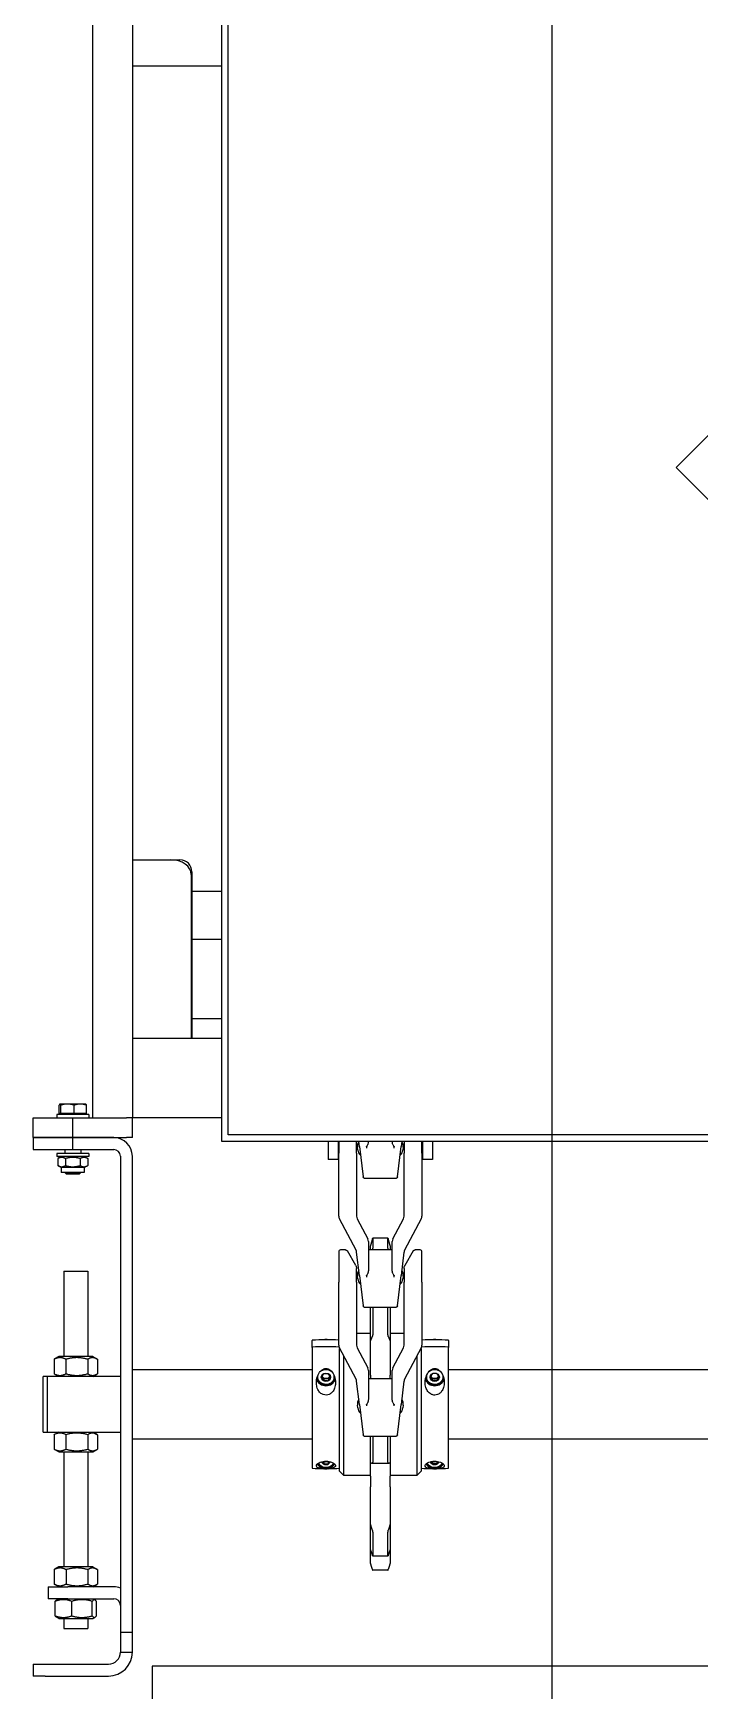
# Model space of a CAD drawing. Extents: x -3873 to 164127, y 7129 to 96529.
# Drawn here: x 42779 to 43116, y 40764 to 41599 of the extents above; entities that cross this region are included whole.
import ezdxf

# ---------------------------------------------------------------- set-up
doc = ezdxf.new("R2010")
doc.units = 0
doc.layers.get('0').update_dxf_attribs({"linetype": 'CONTINUOUS'})
for name, color, linetype in [('LAYOUT', 90, 'CONTINUOUS'), ('LAYOUT existing', 8, 'CONTINUOUS'), ('LAYOUT-KROMEKA', 1, 'CONTINUOUS')]:
    doc.layers.add(name, color=color, linetype=linetype)
doc.layers.add('LAYOUT Kromeka', color=1, linetype='CONTINUOUS', lineweight=5)

# ---------------------------------------------------------------- blocks, each defined once
blk = doc.blocks.new('general_wheeld_90_680b')
at = {"ltscale": 10}
for p, q in [((-45.96, 10.61), (332.93, 389.5)), ((10.61, -45.96), (-45.96, 10.61))]:
    blk.add_line(p, q, dxfattribs=at)
blk = doc.blocks.new('A$Ccf7c2aec')
at = {"layer": 'LAYOUT-KROMEKA'}
for p, q in [((2493.63, 960.1), (2493.63, 966.1)), ((2499.63, 966.1), (2493.63, 966.1)), ((2499.63, 966.1), (2499.63, 960.1)), ((2616.63, 961.1), (2644.63, 961.1)), ((2765.03, 966.1), (2759.03, 966.1)), ((2759.03, 966.1), (2759.03, 946.1)), ((2765.03, 966.1), (2765.03, 946.1)), ((2765.03, 966.1), (2775.03, 966.1)), ((2765.03, 946.1), (2765.03, 966.1)), ((2775.03, 966.1), (2775.03, 946.1)), ((2493.63, 960.1), (2493.63, 928.1)), ((2499.63, 960.1), (2499.63, 928.1)), ((2522.63, 953.2), (2523.25, 954.27)), ((2522.63, 953.2), (2522.63, 936)), ((2524, 954.96), (2531.27, 954.96)), ((2532.63, 953.2), (2532.01, 954.27)), ((2538.63, 958.6), (2532.63, 958.6)), ((2532.63, 948.6), (2532.63, 958.6)), ((2538.63, 958.6), (2538.63, 948.6)), ((2538.63, 953.2), (2539.8, 955.23)), ((2547.27, 955.55), (2540, 955.55)), ((2548.63, 953.2), (2547.46, 955.23)), ((2548.63, 936), (2548.63, 953.2)), ((2606.63, 953.2), (2607.82, 955.26)), ((2606.63, 953.2), (2606.63, 936)), ((2615.27, 955.55), (2608, 955.55)), ((2616.63, 953.2), (2615.45, 955.26)), ((2616.63, 959.1), (2616.63, 922.1)), ((2644.63, 959.1), (2616.63, 959.1)), ((2644.63, 922.1), (2644.63, 959.1)), ((2644.63, 953.2), (2645.82, 955.26)), ((2653.27, 955.55), (2646, 955.55)), ((2654.63, 953.2), (2653.45, 955.26)), ((2654.63, 936), (2654.63, 953.2)), ((2749.93, 951.9), (2750.92, 953.61)), ((2754.45, 953.61), (2750.92, 953.61)), ((2755.43, 951.9), (2754.45, 953.61)), ((2755.43, 938.1), (2755.43, 954.1)), ((2757.03, 954.1), (2755.43, 954.1)), ((2757.03, 938.1), (2757.03, 954.1)), ((2776.63, 954.1), (2775.03, 954.1)), ((2776.63, 938.1), (2776.63, 954.1)), ((2777.23, 952.21), (2777.23, 952.93)), ((2777.23, 952.93), (2781.35, 952.93)), ((2781.93, 952.6), (2781.92, 952.63)), ((2781.93, 952.57), (2781.93, 952.6)), ((2781.93, 948.79), (2781.93, 952.57)), ((2517.63, 950.6), (2517.63, 938.6)), ((2522.63, 950.6), (2517.63, 950.6)), ((2524, 946.67), (2531.27, 946.67)), ((2532.63, 948.6), (2532.63, 925.5)), ((2538.63, 925.5), (2538.63, 948.6)), ((2547.27, 949.52), (2540, 949.52)), ((2606.63, 950.6), (2548.63, 950.6)), ((2615.27, 949.57), (2608, 949.57)), ((2653.27, 949.57), (2646, 949.57)), ((2697.63, 950.6), (2654.63, 950.6)), ((2697.63, 950.6), (2697.63, 938.6)), ((2746.63, 949.33), (2747.4, 950.1)), ((2746.63, 942.87), (2746.63, 949.33)), ((2747.4, 950.1), (2747.4, 942.1)), ((2747.43, 950.1), (2747.4, 950.1)), ((2747.43, 940.3), (2747.43, 951.9)), ((2749.93, 951.9), (2747.43, 951.9)), ((2749.93, 940.3), (2749.93, 951.9)), ((2754.45, 949.85), (2750.92, 949.85)), ((2759.03, 950.1), (2757.03, 950.1)), ((2759.03, 946.1), (2765.03, 946.1)), ((2759.03, 946.1), (2759.03, 925.5)), ((2765.03, 946.1), (2775.03, 946.1)), ((2765.03, 946.1), (2765.03, 919.1)), ((2765.03, 925.5), (2765.03, 946.1)), ((2775.03, 946.1), (2775.03, 919.1)), ((2777.23, 951.8), (2776.63, 951.8)), ((2777.23, 952.21), (2781.35, 952.21)), ((2777.23, 945.38), (2777.23, 952.21)), ((2777.23, 945.38), (2781.35, 945.38)), ((2777.23, 939.27), (2777.23, 945.38)), ((2781.93, 942.32), (2781.93, 948.79)), ((2522.63, 938.6), (2517.63, 938.6)), ((2522.63, 936), (2523.25, 934.93)), ((2524, 936.3), (2531.27, 936.3)), ((2532.63, 936), (2532.01, 934.93)), ((2538.63, 936), (2539.8, 933.97)), ((2547.27, 938.56), (2540, 938.56)), ((2548.63, 936), (2547.46, 933.97)), ((2606.63, 938.6), (2548.63, 938.6)), ((2606.63, 936), (2607.82, 933.94)), ((2615.27, 938.61), (2608, 938.61)), ((2616.63, 936), (2615.45, 933.94)), ((2644.63, 936), (2645.82, 933.94)), ((2653.27, 938.61), (2646, 938.61)), ((2654.63, 936), (2653.45, 933.94)), ((2697.63, 938.6), (2654.63, 938.6)), ((2746.63, 942.87), (2747.4, 942.1)), ((2747.43, 942.1), (2747.4, 942.1)), ((2749.93, 940.3), (2747.43, 940.3)), ((2749.93, 940.3), (2750.92, 938.59)), ((2754.45, 942.35), (2750.92, 942.35)), ((2754.45, 938.59), (2750.92, 938.59)), ((2755.43, 940.3), (2754.45, 938.59)), ((2757.03, 938.1), (2755.43, 938.1)), ((2759.03, 942.1), (2757.03, 942.1)), ((2776.63, 938.1), (2775.03, 938.1)), ((3875.03, 936.1), (2775.03, 936.1)), ((2777.23, 940.4), (2776.63, 940.4)), ((2777.23, 939.27), (2781.35, 939.27)), ((2781.93, 939.6), (2781.92, 939.57)), ((2781.93, 939.6), (2781.93, 942.32)), ((2524, 934.24), (2531.27, 934.24)), ((2547.27, 933.65), (2540, 933.65)), ((2615.27, 933.65), (2608, 933.65)), ((2653.27, 933.65), (2646, 933.65)), ((2775.03, 933.1), (2775.03, 919.1)), ((2505.63, 922.1), (2505.63, 916.1)), ((2515.63, 922.1), (2505.63, 922.1)), ((2515.63, 916.1), (2515.63, 922.1)), ((2755.63, 922.1), (2515.63, 922.1)), ((2765.03, 916.1), (2765.03, 919.1)), ((2775.03, 916.1), (2775.03, 919.1)), ((2775.03, 916.1), (2775.03, 919.1)), ((2505.63, 916.1), (2515.63, 916.1)), ((2515.63, 916.1), (2755.63, 916.1)), ((2613.13, 916.1), (2613.13, 825.51)), ((2648.13, 916.1), (2648.13, 825.51)), ((2765.03, 916.1), (2775.03, 916.1)), ((2775.03, 871.1), (2775.03, 916.1)), ((3875.03, 916.1), (2775.03, 916.1)), ((2815.03, 871.1), (2815.03, 916.1)), ((2905.03, 916.1), (2905.03, 896.87)), ((3305.03, 871.1), (3305.03, 916.1)), ((2498.63, 906.1), (2408.63, 906.1)), ((2498.63, 286.1), (2498.63, 906.1)), ((2905.03, 896.87), (2905.03, 892.1)), ((2897.63, 886.4), (2815.03, 886.4)), ((2899.03, 886.1), (2815.03, 886.1)), ((2825.03, 886.1), (2825.03, 871.1)), ((2865.03, 886.1), (2865.03, 871.1)), ((2889.03, 871.1), (2889.03, 886.1)), ((3523.21, 871.1), (2763.21, 871.1)), ((2763.21, 871.1), (2763.21, 321.1)), ((2766.46, 867.85), (3519.96, 867.85)), ((2766.46, 324.35), (2766.46, 867.85)), ((2659.3, 825.51), (2598.48, 825.51)), ((2601.67, 819.66), (2600.55, 819.66)), ((2601.67, 819.66), (2601.84, 819.77)), ((2601.67, 818.51), (2601.67, 819.66)), ((2643.58, 819.66), (2642.45, 819.66)), ((2643.58, 819.66), (2644.47, 820.24)), ((2643.58, 818.51), (2643.58, 819.66)), ((2644.47, 820.24), (2644.83, 820.47)), ((2659.3, 825.51), (2662.79, 825.51)), ((2596.88, 811.6), (2594.88, 809.6)), ((2596.88, 811.6), (2658.74, 811.6)), ((2601.67, 817.35), (2600.55, 817.35)), ((2601.67, 817.35), (2601.67, 818.51)), ((2601.84, 817.24), (2601.67, 817.35)), ((2643.58, 817.35), (2642.45, 817.35)), ((2643.25, 803.36), (2659.02, 811.75)), ((2643.58, 817.35), (2643.58, 818.51)), ((2644.47, 816.77), (2643.58, 817.35)), ((2644.83, 816.54), (2644.47, 816.77)), ((2660.43, 812.1), (2692.13, 812.1)), ((2707.38, 812.1), (2692.13, 812.1)), ((2708.25, 803.36), (2724.02, 811.75)), ((2708.38, 808.59), (2708.38, 811.1)), ((2725.43, 812.1), (2757.13, 812.1)), ((2763.21, 817.35), (2754.03, 817.35)), ((2754.03, 812.35), (2754.03, 817.35)), ((2763.21, 812.35), (2754.03, 812.35)), ((2763.21, 812.1), (2757.13, 812.1)), ((2654.98, 809.6), (2594.88, 809.6)), ((2594.88, 809.6), (2594.88, 796.1)), ((2628.76, 802.49), (2630.24, 802.67)), ((2630.51, 801.6), (2642.21, 803.03)), ((2659.02, 802.75), (2649.06, 797.45)), ((2692.13, 803.1), (2660.43, 803.1)), ((2666.38, 803.1), (2666.38, 796.1)), ((2692.13, 803.1), (2699.08, 803.1)), ((2693.76, 802.49), (2695.24, 802.67)), ((2695.51, 801.6), (2707.21, 803.03)), ((2700.58, 803.5), (2707.88, 807.72)), ((2724.02, 802.75), (2714.06, 797.45)), ((2757.13, 803.1), (2725.43, 803.1)), ((2757.13, 803.1), (2763.21, 803.1)), ((2758.76, 802.49), (2760.24, 802.67)), ((2546.98, 787.25), (2546.98, 794.95)), ((2550.81, 796.1), (2554.37, 796.1)), ((2554.27, 794.98), (2554.27, 787.22)), ((2566.09, 794.95), (2554.36, 794.95)), ((2554.37, 796.1), (2557.19, 796.1)), ((2557.19, 796.1), (2570.44, 796.1)), ((2570.44, 796.1), (2573.97, 796.1)), ((2573.97, 796.1), (2589.07, 796.1)), ((2594.44, 796.1), (2589.07, 796.1)), ((2594.44, 796.1), (2601.14, 796.1)), ((2600.93, 795.14), (2600.93, 787.06)), ((2601.14, 796.1), (2614.38, 796.1)), ((2614.38, 794.95), (2601.58, 794.95)), ((2614.38, 783.47), (2614.38, 798.73)), ((2630.51, 801.6), (2615.26, 799.73)), ((2647.65, 797.1), (2633.53, 797.1)), ((2643.38, 785.1), (2643.38, 797.1)), ((2645.33, 796.1), (2643.38, 796.1)), ((2645.33, 796.1), (2659.81, 796.1)), ((2659.81, 796.1), (2662.36, 796.1)), ((2662.36, 796.1), (2679.38, 796.1)), ((2679.38, 794.95), (2665.82, 794.95)), ((2679.38, 783.47), (2679.38, 798.73)), ((2695.51, 801.6), (2680.26, 799.73)), ((2712.65, 797.1), (2698.53, 797.1)), ((2708.38, 785.1), (2708.38, 797.1)), ((2708.38, 796.1), (2710.46, 796.1)), ((2714.29, 794.95), (2709.45, 794.95)), ((2714.29, 787.25), (2714.29, 794.95)), ((2744.38, 783.47), (2744.38, 798.73)), ((2760.51, 801.6), (2745.26, 799.73)), ((2760.51, 801.6), (2763.21, 801.93)), ((2554.37, 786.1), (2550.81, 786.1)), ((2554.36, 787.25), (2566.09, 787.25)), ((2557.19, 786.1), (2554.37, 786.1)), ((2570.44, 786.1), (2557.19, 786.1)), ((2573.97, 786.1), (2570.44, 786.1)), ((2589.07, 786.1), (2573.97, 786.1)), ((2589.07, 786.1), (2594.44, 786.1)), ((2601.14, 786.1), (2594.44, 786.1)), ((2594.88, 786.1), (2594.88, 772.6)), ((2614.38, 786.1), (2601.14, 786.1)), ((2601.58, 787.25), (2614.38, 787.25)), ((2643.38, 786.1), (2645.33, 786.1)), ((2659.81, 786.1), (2645.33, 786.1)), ((2662.36, 786.1), (2659.81, 786.1)), ((2679.38, 786.1), (2662.36, 786.1)), ((2665.82, 787.25), (2679.38, 787.25)), ((2666.38, 786.1), (2666.38, 779.1)), ((2710.46, 786.1), (2708.38, 786.1)), ((2709.45, 787.25), (2714.29, 787.25)), ((2615.26, 782.47), (2630.51, 780.6)), ((2630.24, 779.53), (2628.76, 779.71)), ((2642.21, 779.17), (2630.51, 780.6)), ((2633.53, 785.1), (2647.65, 785.1)), ((2659.02, 770.45), (2643.25, 778.84)), ((2649.06, 784.75), (2659.02, 779.45)), ((2660.43, 779.1), (2692.13, 779.1)), ((2680.26, 782.47), (2695.51, 780.6)), ((2699.08, 779.1), (2692.13, 779.1)), ((2695.24, 779.53), (2693.76, 779.71)), ((2707.21, 779.17), (2695.51, 780.6)), ((2698.53, 785.1), (2712.65, 785.1)), ((2707.88, 774.48), (2700.58, 778.7)), ((2724.02, 770.45), (2708.25, 778.84)), ((2714.06, 784.75), (2724.02, 779.45)), ((2725.43, 779.1), (2757.13, 779.1)), ((2745.26, 782.47), (2760.51, 780.6)), ((2763.21, 779.1), (2757.13, 779.1)), ((2760.24, 779.53), (2758.76, 779.71)), ((2763.21, 780.27), (2760.51, 780.6)), ((2594.88, 772.6), (2654.98, 772.6)), ((2596.88, 770.6), (2594.88, 772.6)), ((2658.74, 770.6), (2596.88, 770.6)), ((2692.13, 770.1), (2660.43, 770.1)), ((2692.13, 770.1), (2707.38, 770.1)), ((2708.38, 771.1), (2708.38, 773.61)), ((2757.13, 770.1), (2725.43, 770.1)), ((2763.21, 769.85), (2754.03, 769.85)), ((2754.03, 764.85), (2754.03, 769.85)), ((2757.13, 770.1), (2763.21, 770.1)), ((2601.67, 764.85), (2600.55, 764.85)), ((2601.67, 762.54), (2600.55, 762.54)), ((2601.67, 764.85), (2601.84, 764.96)), ((2601.67, 763.69), (2601.67, 764.85)), ((2601.67, 762.54), (2601.67, 763.69)), ((2601.84, 762.43), (2601.67, 762.54)), ((2643.58, 764.85), (2642.45, 764.85)), ((2643.58, 762.54), (2642.45, 762.54)), ((2643.58, 764.85), (2644.47, 765.43)), ((2643.58, 763.69), (2643.58, 764.85)), ((2643.58, 762.54), (2643.58, 763.69)), ((2644.47, 761.96), (2643.58, 762.54)), ((2644.47, 765.43), (2644.83, 765.66)), ((2644.83, 761.73), (2644.47, 761.96)), ((2763.21, 764.85), (2754.03, 764.85)), ((2598.48, 756.69), (2659.3, 756.69)), ((2613.13, 756.69), (2613.13, 435.6)), ((2648.13, 756.69), (2648.13, 435.6)), ((2662.79, 756.69), (2659.3, 756.69))]:
    blk.add_line(p, q, dxfattribs=at)
for centre, radius, start, end in [((2505.63, 928.1), 12, 180, 270), ((2505.63, 928.1), 6, 180, 270), ((2529.23, 925.5), 3.4, 270, 0), ((2529.23, 925.5), 9.4, 338.79523, 0), ((2755.63, 925.5), 9.4, 270, 0), ((2755.63, 925.5), 3.4, 270, 0), ((2899.03, 892.1), 6, 270, 0), ((2696.26, 818.51), 98.12, 175.9636, 179.35677), ((2598.48, 825.41), 0.1, 90, 175.9636), ((2662.79, 825.41), 0.1, 4.0364, 90), ((2565.01, 818.51), 98.12, 356.25623, 4.0364), ((2696.26, 818.51), 98.12, 180.64323, 184.0364), ((2660.43, 809.1), 3, 90, 118), ((2707.38, 811.1), 1, 0, 90), ((2725.43, 809.1), 3, 90, 118), ((2629.25, 798.52), 4, 96.9958, 140.52695), ((2630.73, 798.7), 4, 53.46465, 96.9958), ((2641.84, 806.01), 3, 276.9958, 298), ((2660.43, 800.1), 3, 90, 118), ((2694.25, 798.52), 4, 96.9958, 140.52695), ((2695.73, 798.7), 4, 53.46465, 96.9958), ((2706.84, 806.01), 3, 276.9958, 298), ((2725.43, 800.1), 3, 90, 118), ((2759.25, 798.52), 4, 96.9958, 140.52695), ((2760.73, 798.7), 4, 53.46465, 96.9958), ((2647.65, 800.1), 3, 270, 298), ((2712.65, 800.1), 3, 270, 298), ((2629.25, 783.68), 4, 219.47305, 263.0042), ((2630.73, 783.5), 4, 263.0042, 306.53535), ((2641.84, 776.19), 3, 62, 83.0042), ((2647.65, 782.1), 3, 62, 90), ((2660.43, 782.1), 3, 242, 270), ((2694.25, 783.68), 4, 219.47305, 263.0042), ((2695.73, 783.5), 4, 263.0042, 306.53535), ((2706.84, 776.19), 3, 62, 83.0042), ((2712.65, 782.1), 3, 62, 90), ((2725.43, 782.1), 3, 242, 270), ((2759.25, 783.68), 4, 219.47305, 263.0042), ((2760.73, 783.5), 4, 263.0042, 306.53535), ((2696.26, 763.69), 98.12, 175.9636, 179.35677), ((2660.43, 773.1), 3, 242, 270), ((2565.01, 763.69), 98.12, 355.9636, 3.74377), ((2707.38, 771.1), 1, 270, 0), ((2725.43, 773.1), 3, 242, 270), ((2696.26, 763.69), 98.12, 180.64323, 184.0364), ((2598.48, 756.79), 0.1, 184.0364, 270), ((2662.79, 756.79), 0.1, 270, 355.9636)]:
    blk.add_arc(centre, radius, start, end, dxfattribs=at)
for centre, major_axis, ratio, start_param, end_param in [((2897.63, 896.87), (0, -10.47), 0.707107, 0, 1.570796), ((2602.32, 818.51), (0, -4.82), 0.891583, 4.435713, 4.989065), ((2602.32, 818.51), (0, -4.82), 0.891583, 3.578345, 4.435713), ((2602.32, 818.51), (0, 4.25), 0.891583, 0.392277, 2.749316), ((2602.32, 818.51), (0, -2.34), 0.891583, 3.4731, 5.951678), ((2603.45, 818.51), (0, 2), 0.891583, 1.078416, 1.570796), ((2644.23, 818.51), (0, -4.82), 0.891583, 3.392257, 6.032521), ((2644.23, 818.51), (0, -4.25), 0.891583, 2.967288, 6.45749), ((2645.36, 818.51), (0, 2), 0.891583, 0.523599, 1.570796), ((2645.36, 818.51), (0, 2), 0.891583, 0.265725, 0.523599), ((2644.23, 818.51), (0, -4.25), 0.891583, 0.719838, 2.421754), ((2644.23, 818.51), (0, -4.82), 0.891583, 1.29412, 1.847472), ((2659.3, 825.41), (0, 0.1), 0.891583, 4.782837, 6.283185), ((2659.3, 825.41), (-0.0079, 0.0996), 0.892606, 4.712389, 6.212737), ((2572.12, 818.51), (0, -98.13), 0.891583, 1.503634, 1.641245), ((2572.12, 818.51), (0, 98.13), 0.891583, 4.645227, 4.782837), ((2658.94, 818.51), (0, 4.82), 0.891583, 4.481754, 4.943024), ((2602.32, 818.51), (0, -4.82), 0.891583, 4.989065, 5.846433), ((2603.45, 818.51), (0, 2), 0.891583, 1.570796, 2.063177), ((2645.36, 818.51), (0, 2), 0.891583, 1.570796, 2.617994), ((2645.36, 818.51), (0, -2), 0.891583, 5.759587, 6.01746), ((2572.12, 763.69), (0, 98.13), 0.891583, 4.641941, 4.779551), ((2572.12, 763.69), (0, -98.13), 0.891583, 1.500348, 1.637958), ((2602.32, 763.69), (0, 4.82), 0.891583, 1.29412, 1.847472), ((2602.32, 763.69), (0, 4.82), 0.891583, 0.436753, 1.29412), ((2602.32, 763.69), (0, 4.82), 0.891583, 1.847472, 2.70484), ((2602.32, 763.69), (0, -4.25), 0.891583, 3.533869, 5.890909), ((2602.32, 763.69), (0, -2.34), 0.891583, 3.4731, 5.951678), ((2603.45, 763.69), (0, 2), 0.891583, 1.078416, 1.570796), ((2603.45, 763.69), (0, 2), 0.891583, 1.570796, 2.063177), ((2644.23, 763.69), (0, 4.82), 0.891583, 0.250664, 2.890928), ((2644.23, 763.69), (0, 4.25), 0.891583, 6.10888, 9.599083), ((2645.36, 763.69), (0, 2), 0.891583, 0.523599, 1.570796), ((2645.36, 763.69), (0, 2), 0.891583, 1.570796, 2.617994), ((2645.36, 763.69), (0, 2), 0.891583, 0.265725, 0.523599), ((2645.36, 763.69), (0, -2), 0.891583, 5.759587, 6.01746), ((2644.23, 763.69), (0, 4.25), 0.891583, 3.861431, 5.563347), ((2644.23, 763.69), (0, 4.82), 0.891583, 4.435713, 4.989065), ((2658.94, 763.69), (0, -4.82), 0.891583, 1.340161, 1.801431), ((2659.3, 756.79), (0, -0.1), 0.891583, 0, 1.500348), ((2659.3, 756.79), (-0.0079, -0.0996), 0.892606, 0.070448, 1.570796)]:
    blk.add_ellipse(centre, major_axis=major_axis, ratio=ratio, start_param=start_param, end_param=end_param, dxfattribs=at)
for centre, major_axis in [((2644.23, 818.51), (0, -2.34)), ((2644.23, 763.69), (0, 2.34))]:
    blk.add_ellipse(centre, major_axis=major_axis, ratio=0.891583, dxfattribs=at)
for points, weights in [([(2616.63, 961.1), (2616.63, 960.32), (2616.63, 959.1)], [1, 1.00686836792, 1]), ([(2644.63, 959.1), (2644.63, 960.32), (2644.63, 961.1)], [1, 1.00686836792, 1]), ([(2524, 954.96), (2522.42, 950.81), (2524, 946.67)], [1, 1.15470053838, 1]), ([(2523.25, 954.27), (2523.44, 954.6), (2524, 954.96)], [1.06762114717, 1.04991762063, 1]), ([(2531.27, 954.96), (2531.83, 954.6), (2532.01, 954.27)], [1, 1.04991762063, 1.06762114717]), ([(2531.27, 946.67), (2532.85, 950.81), (2531.27, 954.96)], [1, 1.15470053838, 1]), ([(2540, 955.55), (2538.42, 952.53), (2540, 949.52)], [1, 1.15470053838, 1]), ([(2539.8, 955.23), (2539.9, 955.39), (2540, 955.55)], [1.01705221568, 1.00905626747, 1]), ([(2547.27, 955.55), (2547.37, 955.39), (2547.46, 955.23)], [1, 1.00905626747, 1.01705221568]), ([(2547.27, 949.52), (2548.85, 952.53), (2547.27, 955.55)], [1, 1.15470053838, 1]), ([(2608, 955.55), (2606.42, 952.56), (2608, 949.57)], [1, 1.15470053838, 1]), ([(2607.82, 955.26), (2607.9, 955.4), (2608, 955.55)], [1.01559957791, 1.00823852928, 1]), ([(2615.27, 955.55), (2615.36, 955.4), (2615.45, 955.26)], [1, 1.00823852928, 1.01559957791]), ([(2615.27, 949.57), (2616.85, 952.56), (2615.27, 955.55)], [1, 1.15470053838, 1]), ([(2646, 955.55), (2644.42, 952.56), (2646, 949.57)], [1, 1.15470053838, 1]), ([(2645.82, 955.26), (2645.9, 955.4), (2646, 955.55)], [1.01559957791, 1.00823852928, 1]), ([(2653.27, 955.55), (2653.36, 955.4), (2653.45, 955.26)], [1, 1.00823852928, 1.01559957791]), ([(2653.27, 949.57), (2654.85, 952.56), (2653.27, 955.55)], [1, 1.15470053838, 1]), ([(2750.92, 953.61), (2749.83, 951.73), (2750.92, 949.85)], [1, 1.15470053838, 1]), ([(2754.45, 949.85), (2755.53, 951.73), (2754.45, 953.61)], [1, 1.15470053838, 1]), ([(2781.93, 952.57), (2781.93, 952.74), (2781.35, 952.93)], [1, 1.0379548493, 1]), ([(2781.35, 952.21), (2781.93, 952.4), (2781.93, 952.57)], [1, 1.0379548493, 1]), ([(2524, 946.67), (2522.42, 941.48), (2524, 936.3)], [1, 1.15470053838, 1]), ([(2531.27, 936.3), (2532.85, 941.48), (2531.27, 946.67)], [1, 1.15470053838, 1]), ([(2540, 949.52), (2538.42, 944.04), (2540, 938.56)], [1, 1.15470053838, 1]), ([(2547.27, 938.56), (2548.85, 944.04), (2547.27, 949.52)], [1, 1.15470053838, 1]), ([(2608, 949.57), (2606.42, 944.09), (2608, 938.61)], [1, 1.15470053838, 1]), ([(2615.27, 938.61), (2616.85, 944.09), (2615.27, 949.57)], [1, 1.15470053838, 1]), ([(2646, 949.57), (2644.42, 944.09), (2646, 938.61)], [1, 1.15470053838, 1]), ([(2653.27, 938.61), (2654.85, 944.09), (2653.27, 949.57)], [1, 1.15470053838, 1]), ([(2750.92, 949.85), (2749.83, 946.1), (2750.92, 942.35)], [1, 1.15470053838, 1]), ([(2754.45, 942.35), (2755.53, 946.1), (2754.45, 949.85)], [1, 1.15470053838, 1]), ([(2781.93, 948.79), (2781.93, 950.38), (2781.35, 952.21)], [1, 1.0379548493, 1]), ([(2781.35, 945.38), (2781.93, 947.21), (2781.93, 948.79)], [1, 1.0379548493, 1]), ([(2781.93, 942.32), (2781.93, 943.74), (2781.35, 945.38)], [1, 1.0379548493, 1]), ([(2524, 936.3), (2522.42, 935.27), (2524, 934.24)], [1, 1.15470053838, 1]), ([(2531.27, 934.24), (2532.85, 935.27), (2531.27, 936.3)], [1, 1.15470053838, 1]), ([(2540, 938.56), (2538.42, 936.11), (2540, 933.65)], [1, 1.15470053838, 1]), ([(2547.27, 933.65), (2548.85, 936.11), (2547.27, 938.56)], [1, 1.15470053838, 1]), ([(2608, 938.61), (2606.42, 936.13), (2608, 933.65)], [1, 1.15470053838, 1]), ([(2615.27, 933.65), (2616.85, 936.13), (2615.27, 938.61)], [1, 1.15470053838, 1]), ([(2646, 938.61), (2644.42, 936.13), (2646, 933.65)], [1, 1.15470053838, 1]), ([(2653.27, 933.65), (2654.85, 936.13), (2653.27, 938.61)], [1, 1.15470053838, 1]), ([(2750.92, 942.35), (2749.83, 940.47), (2750.92, 938.59)], [1, 1.15470053838, 1]), ([(2754.45, 938.59), (2755.53, 940.47), (2754.45, 942.35)], [1, 1.15470053838, 1]), ([(2781.35, 939.27), (2781.93, 940.91), (2781.93, 942.32)], [1, 1.0379548493, 1]), ([(2781.92, 939.57), (2781.84, 939.43), (2781.35, 939.27)], [1.01093100933, 1.03133461853, 1]), ([(2601.73, 820.38), (2601.24, 820.04), (2600.55, 819.66)], [1.5096426232, 1.54519835117, 1.40804968011]), ([(2600.55, 819.66), (2600.7, 818.51), (2600.55, 817.35)], [1.40804968011, 1.62587572369, 1.40804968011]), ([(2644.23, 820.82), (2643.49, 820.24), (2642.45, 819.66)], [1.40804968011, 1.62587572369, 1.40804968011]), ([(2642.45, 819.66), (2642.6, 818.51), (2642.45, 817.35)], [1.40804968011, 1.62587572369, 1.40804968011]), ([(2646.02, 819.66), (2645.28, 820.24), (2644.23, 820.82)], [1.40804968011, 1.62587572369, 1.40804968011]), ([(2646.02, 819.66), (2646.17, 818.51), (2646.02, 817.35)], [1.40804968011, 1.62587572369, 1.40804968011]), ([(2600.55, 817.35), (2601.24, 816.97), (2601.73, 816.64)], [1.40804968011, 1.54519835117, 1.5096426232]), ([(2642.45, 817.35), (2643.49, 816.77), (2644.23, 816.2)], [1.40804968011, 1.62587572369, 1.40804968011]), ([(2644.23, 816.2), (2645.28, 816.77), (2646.02, 817.35)], [1.40804968011, 1.62587572369, 1.40804968011]), ([(2547.6, 795.16), (2549.24, 795.64), (2550.81, 796.1)], [1.00009365722, 1.00027150866, 1]), ([(2557.19, 796.1), (2555.92, 795.64), (2554.6, 795.16)], [1, 1.00027150864, 1.00009365722]), ([(2567.25, 795.16), (2568.88, 795.64), (2570.44, 796.1)], [1.00009365722, 1.00027150866, 1]), ([(2601.14, 796.1), (2601.04, 795.64), (2600.93, 795.16)], [1, 1.00027150864, 1.00009365722]), ([(2662.36, 796.1), (2663.48, 795.64), (2664.66, 795.16)], [1, 1.00027150864, 1.00009365722]), ([(2708.38, 795.17), (2708.42, 795.16), (2708.45, 795.16)], [1.00010041945, 1.00009712369, 1.00009365722]), ([(2713.67, 795.16), (2712.03, 795.64), (2710.46, 796.1)], [1.00009365722, 1.00027150866, 1]), ([(2550.81, 786.1), (2549.24, 786.56), (2547.6, 787.04)], [1, 1.00027150866, 1.00009365722]), ([(2554.6, 787.04), (2555.92, 786.56), (2557.19, 786.1)], [1.00009365722, 1.00027150864, 1]), ([(2570.44, 786.1), (2568.88, 786.56), (2567.25, 787.04)], [1, 1.00027150866, 1.00009365722]), ([(2600.93, 787.04), (2601.04, 786.56), (2601.14, 786.1)], [1.00009365722, 1.00027150864, 1]), ([(2664.66, 787.04), (2663.48, 786.56), (2662.36, 786.1)], [1.00009365722, 1.00027150864, 1]), ([(2708.45, 787.04), (2708.42, 787.04), (2708.38, 787.03)], [1.00009365722, 1.00009712369, 1.00010041945]), ([(2710.46, 786.1), (2712.03, 786.56), (2713.67, 787.04)], [1, 1.00027150866, 1.00009365722]), ([(2601.73, 765.56), (2601.24, 765.23), (2600.55, 764.85)], [1.5096426232, 1.54519835117, 1.40804968011]), ([(2600.55, 762.54), (2600.7, 763.69), (2600.55, 764.85)], [1.40804968011, 1.62587572369, 1.40804968011]), ([(2600.55, 762.54), (2601.24, 762.16), (2601.73, 761.82)], [1.40804968011, 1.54519835117, 1.5096426232]), ([(2644.23, 766), (2643.49, 765.43), (2642.45, 764.85)], [1.40804968011, 1.62587572369, 1.40804968011]), ([(2642.45, 762.54), (2642.6, 763.69), (2642.45, 764.85)], [1.40804968011, 1.62587572369, 1.40804968011]), ([(2642.45, 762.54), (2643.49, 761.96), (2644.23, 761.38)], [1.40804968011, 1.62587572369, 1.40804968011]), ([(2646.02, 764.85), (2645.28, 765.43), (2644.23, 766)], [1.40804968011, 1.62587572369, 1.40804968011]), ([(2644.23, 761.38), (2645.28, 761.96), (2646.02, 762.54)], [1.40804968011, 1.62587572369, 1.40804968011]), ([(2646.02, 762.54), (2646.17, 763.69), (2646.02, 764.85)], [1.40804968011, 1.62587572369, 1.40804968011])]:
    blk.add_rational_spline(points, weights, degree=2, dxfattribs=at)
for points, knots in [([(2598.19, 819.82), (2598.2, 819.97), (2598.2, 820.11), (2598.25, 820.82), (2598.31, 821.35), (2598.54, 822.38), (2598.74, 822.84), (2599.28, 823.33), (2599.6, 823.39), (2600.22, 823.15), (2600.51, 822.92), (2601.03, 822.23), (2601.25, 821.84), (2601.59, 820.95), (2601.72, 820.49), (2601.89, 819.51), (2601.93, 819.01), (2601.93, 818.51), (2601.93, 818.21), (2601.92, 817.92), (2601.84, 817.09), (2601.73, 816.59), (2601.44, 815.61), (2601.23, 815.14), (2600.72, 814.33), (2600.44, 814.04), (2599.84, 813.66), (2599.52, 813.64), (2598.93, 813.91), (2598.69, 814.29), (2598.4, 815.17), (2598.32, 815.61), (2598.23, 816.41), (2598.21, 816.77), (2598.19, 817.18), (2598.19, 817.18), (2598.19, 817.19)], [-1.779668, -1.779668, -1.779668, -1.779668, -1.716714, -1.716714, -1.440372, -1.440372, -1.077599, -1.077599, -0.759161, -0.759161, -0.509116, -0.509116, -0.31411, -0.31411, -0.151149, -0.151149, 0, 0, 0, 0.088386, 0.088386, 0.25546, 0.25546, 0.452402, 0.452402, 0.675893, 0.675893, 0.961048, 0.961048, 1.319612, 1.319612, 1.580903, 1.580903, 1.751112, 1.751112, 1.753601, 1.753601, 1.753601, 1.753601]), ([(2600.92, 814.65), (2600.7, 814.77), (2600.48, 814.91), (2599.95, 815.34), (2599.66, 815.67), (2599.18, 816.4), (2599, 816.82), (2598.75, 817.68), (2598.7, 818.14), (2598.71, 819.06), (2598.79, 819.51), (2599.07, 820.37), (2599.27, 820.78), (2599.78, 821.5), (2600.09, 821.81), (2600.59, 822.17), (2600.76, 822.27), (2600.92, 822.36)], [2.001206, 2.001206, 2.001206, 2.001206, 2.195374, 2.195374, 2.513963, 2.513963, 2.837285, 2.837285, 3.163334, 3.163334, 3.490144, 3.490144, 3.815947, 3.815947, 4.138691, 4.138691, 4.281979, 4.281979, 4.281979, 4.281979]), ([(2648.36, 817.19), (2648.31, 817.09), (2648.26, 816.98), (2647.87, 816.32), (2647.39, 815.81), (2646.01, 814.77), (2644.99, 814.29), (2642.83, 813.72), (2641.73, 813.62), (2639.8, 813.81), (2638.95, 814.02), (2637.56, 814.67), (2637, 815.05), (2636.14, 815.93), (2635.81, 816.39), (2635.38, 817.36), (2635.27, 817.86), (2635.23, 818.88), (2635.31, 819.39), (2635.69, 820.43), (2636.01, 820.92), (2636.86, 821.85), (2637.44, 822.27), (2638.9, 822.98), (2639.74, 823.19), (2641.66, 823.39), (2642.75, 823.3), (2644.93, 822.76), (2645.95, 822.27), (2647.21, 821.34), (2647.64, 820.94), (2648.13, 820.27), (2648.25, 820.05), (2648.36, 819.82)], [-3.051014, -3.051014, -3.051014, -3.051014, -3.014723, -3.014723, -2.80739, -2.80739, -2.52083, -2.52083, -2.259007, -2.259007, -2.051649, -2.051649, -1.888736, -1.888736, -1.752775, -1.752775, -1.627213, -1.627213, -1.49698, -1.49698, -1.347366, -1.347366, -1.169927, -1.169927, -0.964952, -0.964952, -0.696837, -0.696837, -0.389905, -0.389905, -0.212859, -0.212859, -0.13699, -0.13699, -0.13699, -0.13699]), ([(2644.34, 814.26), (2643.97, 814.27), (2643.61, 814.34), (2642.87, 814.61), (2642.51, 814.81), (2641.85, 815.34), (2641.56, 815.67), (2641.09, 816.4), (2640.9, 816.82), (2640.66, 817.68), (2640.6, 818.14), (2640.62, 819.06), (2640.7, 819.51), (2640.97, 820.37), (2641.18, 820.78), (2641.69, 821.5), (2642, 821.81), (2642.69, 822.31), (2643.07, 822.5), (2643.75, 822.7), (2644.04, 822.75), (2644.34, 822.76)], [1.600016, 1.600016, 1.600016, 1.600016, 1.881924, 1.881924, 2.195374, 2.195374, 2.513963, 2.513963, 2.837285, 2.837285, 3.163334, 3.163334, 3.490144, 3.490144, 3.815947, 3.815947, 4.138691, 4.138691, 4.456404, 4.456404, 4.68317, 4.68317, 4.68317, 4.68317]), ([(2648.36, 819.82), (2648.41, 819.7), (2648.46, 819.58), (2648.61, 819.15), (2648.66, 818.83), (2648.66, 818.51), (2648.66, 818.33), (2648.64, 818.16), (2648.56, 817.71), (2648.48, 817.44), (2648.36, 817.19)], [-0.1369902, -0.1369902, -0.1369902, -0.1369902, -0.097378, -0.097378, 0, 0, 0, 0.0520691, 0.0520691, 0.1389259, 0.1389259, 0.1389259, 0.1389259]), ([(2700.58, 803.5), (2700.27, 803.32), (2699.93, 803.2), (2699.57, 803.14), (2699.48, 803.13), (2699.39, 803.11), (2699.29, 803.11), (2699.22, 803.1), (2699.15, 803.1), (2699.08, 803.1)], [0, 0, 0, 0, 0.684637, 0.684637, 0.684637, 0.86523, 0.86523, 0.86523, 1, 1, 1, 1]), ([(2708.38, 808.59), (2708.38, 808.48), (2708.36, 808.36), (2708.29, 808.16), (2708.24, 808.06), (2708.11, 807.89), (2708.03, 807.81), (2707.92, 807.74), (2707.9, 807.73), (2707.88, 807.72)], [0.0000243, 0.0000243, 0.0000243, 0.0000243, 0.0328926, 0.0328926, 0.0653838, 0.0653838, 0.0978897, 0.0978897, 0.1042618, 0.1042618, 0.1042618, 0.1042618]), ([(2547.6, 795.16), (2547.57, 795.15), (2547.55, 795.14), (2547.4, 795.1), (2547.29, 795.06), (2547.13, 795.01), (2547.06, 794.99), (2546.99, 794.96), (2546.98, 794.96), (2546.98, 794.95)], [0.3355607, 0.3355607, 0.3355607, 0.3355607, 0.3441888, 0.3441888, 0.3833716, 0.3833716, 0.4216652, 0.4216652, 0.4509982, 0.4509982, 0.4509982, 0.4509982]), ([(2554.36, 794.95), (2554.31, 794.95), (2554.27, 794.96), (2554.26, 794.99), (2554.29, 795.01), (2554.38, 795.06), (2554.45, 795.1), (2554.56, 795.14), (2554.58, 795.15), (2554.6, 795.16)], [0.1549528, 0.1549528, 0.1549528, 0.1549528, 0.1932464, 0.1932464, 0.23154, 0.23154, 0.2707227, 0.2707227, 0.2793508, 0.2793508, 0.2793508, 0.2793508]), ([(2567.25, 795.16), (2567.23, 795.15), (2567.2, 795.14), (2567.04, 795.1), (2566.91, 795.06), (2566.65, 795.01), (2566.52, 794.99), (2566.28, 794.96), (2566.18, 794.95), (2566.09, 794.95)], [0.3355607, 0.3355607, 0.3355607, 0.3355607, 0.3441888, 0.3441888, 0.3833716, 0.3833716, 0.4216652, 0.4216652, 0.4599587, 0.4599587, 0.4599587, 0.4599587]), ([(2601.58, 794.95), (2601.46, 794.95), (2601.34, 794.96), (2601.15, 794.99), (2601.07, 795.01), (2600.97, 795.06), (2600.93, 795.1), (2600.93, 795.14), (2600.93, 795.15), (2600.93, 795.16)], [0.1549528, 0.1549528, 0.1549528, 0.1549528, 0.1932464, 0.1932464, 0.23154, 0.23154, 0.2707227, 0.2707227, 0.2793508, 0.2793508, 0.2793508, 0.2793508]), ([(2614.38, 798.73), (2614.38, 798.84), (2614.4, 798.95), (2614.47, 799.16), (2614.52, 799.25), (2614.65, 799.43), (2614.74, 799.5), (2614.92, 799.62), (2615.02, 799.67), (2615.14, 799.7), (2615.17, 799.71), (2615.2, 799.72), (2615.21, 799.72), (2615.23, 799.72), (2615.24, 799.72), (2615.25, 799.72), (2615.25, 799.72), (2615.25, 799.73), (2615.26, 799.73), (2615.26, 799.73), (2615.26, 799.73), (2615.26, 799.73), (2615.26, 799.73), (2615.26, 799.73), (2615.26, 799.73), (2615.26, 799.73), (2615.26, 799.73), (2615.26, 799.73), (2615.26, 799.73), (2615.26, 799.73), (2615.26, 799.73), (2615.26, 799.73)], [0.0000031, 0.0000031, 0.0000031, 0.0000031, 0.0324341, 0.0324341, 0.064942, 0.064942, 0.0974473, 0.0974473, 0.1299526, 0.1299526, 0.137103, 0.137103, 0.1406951, 0.1406951, 0.1424933, 0.1424933, 0.1433926, 0.1433926, 0.1438423, 0.1438423, 0.1440672, 0.1440672, 0.1441796, 0.1441796, 0.1442358, 0.1442358, 0.1442639, 0.1442639, 0.144278, 0.144278, 0.144335, 0.144335, 0.144335, 0.144335]), ([(2629.76, 797.88), (2630.04, 797.95), (2630.33, 798.02), (2630.61, 798.09), (2630.62, 798.1), (2630.62, 798.1), (2630.63, 798.1)], [0, 0, 0, 0, 0.971612, 0.971612, 0.971612, 1, 1, 1, 1]), ([(2629.76, 797.88), (2629.85, 797.91), (2629.94, 797.92), (2630.18, 797.92), (2630.31, 797.89), (2630.58, 797.8), (2630.71, 797.75), (2631.05, 797.62), (2631.26, 797.54), (2631.47, 797.46)], [-1.068908, -1.068908, -1.068908, -1.068908, -1.0410443, -1.0410443, -0.9974409, -0.9974409, -0.9538374, -0.9538374, -0.8852676, -0.8852676, -0.8852676, -0.8852676]), ([(2633.53, 797.1), (2632.96, 797.1), (2632.26, 797.21), (2631.61, 797.41), (2631.54, 797.44), (2631.47, 797.46)], [-0.3189368, -0.3189368, -0.3189368, -0.3189368, -0.1295167, -0.1295167, -0.1071311, -0.1071311, -0.1071311, -0.1071311]), ([(2665.82, 794.95), (2665.71, 794.95), (2665.57, 794.96), (2665.3, 794.99), (2665.17, 795.01), (2664.93, 795.06), (2664.82, 795.1), (2664.7, 795.14), (2664.68, 795.15), (2664.66, 795.16)], [0.1549528, 0.1549528, 0.1549528, 0.1549528, 0.1932464, 0.1932464, 0.23154, 0.23154, 0.2707227, 0.2707227, 0.2793508, 0.2793508, 0.2793508, 0.2793508]), ([(2679.38, 798.73), (2679.38, 798.84), (2679.4, 798.95), (2679.47, 799.16), (2679.52, 799.25), (2679.65, 799.43), (2679.74, 799.5), (2679.92, 799.62), (2680.02, 799.67), (2680.14, 799.7), (2680.17, 799.71), (2680.2, 799.72), (2680.21, 799.72), (2680.23, 799.72), (2680.24, 799.72), (2680.25, 799.72), (2680.25, 799.72), (2680.25, 799.73), (2680.26, 799.73), (2680.26, 799.73), (2680.26, 799.73), (2680.26, 799.73), (2680.26, 799.73), (2680.26, 799.73), (2680.26, 799.73), (2680.26, 799.73), (2680.26, 799.73), (2680.26, 799.73), (2680.26, 799.73), (2680.26, 799.73), (2680.26, 799.73), (2680.26, 799.73)], [0.0000031, 0.0000031, 0.0000031, 0.0000031, 0.0324341, 0.0324341, 0.064942, 0.064942, 0.0974473, 0.0974473, 0.1299526, 0.1299526, 0.137103, 0.137103, 0.1406951, 0.1406951, 0.1424933, 0.1424933, 0.1433926, 0.1433926, 0.1438423, 0.1438423, 0.1440672, 0.1440672, 0.1441796, 0.1441796, 0.1442358, 0.1442358, 0.1442639, 0.1442639, 0.144278, 0.144278, 0.1443135, 0.1443135, 0.1443135, 0.1443135]), ([(2694.76, 797.88), (2695.04, 797.95), (2695.33, 798.02), (2695.61, 798.09), (2695.62, 798.1), (2695.62, 798.1), (2695.63, 798.1)], [0, 0, 0, 0, 0.971612, 0.971612, 0.971612, 1, 1, 1, 1]), ([(2694.76, 797.88), (2694.85, 797.91), (2694.94, 797.92), (2695.18, 797.92), (2695.31, 797.89), (2695.58, 797.8), (2695.71, 797.75), (2696.05, 797.62), (2696.26, 797.54), (2696.47, 797.46)], [-1.068908, -1.068908, -1.068908, -1.068908, -1.0410443, -1.0410443, -0.9974409, -0.9974409, -0.9538374, -0.9538374, -0.8852676, -0.8852676, -0.8852676, -0.8852676]), ([(2698.53, 797.1), (2697.96, 797.1), (2697.26, 797.21), (2696.61, 797.41), (2696.54, 797.44), (2696.47, 797.46)], [-0.3189368, -0.3189368, -0.3189368, -0.3189368, -0.1295167, -0.1295167, -0.1071311, -0.1071311, -0.1071311, -0.1071311]), ([(2709.45, 794.95), (2709.41, 794.95), (2709.33, 794.96), (2709.15, 794.99), (2709.04, 795.01), (2708.81, 795.06), (2708.67, 795.1), (2708.51, 795.14), (2708.48, 795.15), (2708.45, 795.16)], [0.1549528, 0.1549528, 0.1549528, 0.1549528, 0.1932464, 0.1932464, 0.23154, 0.23154, 0.2707227, 0.2707227, 0.2793508, 0.2793508, 0.2793508, 0.2793508]), ([(2713.67, 795.16), (2713.69, 795.15), (2713.72, 795.14), (2713.87, 795.1), (2713.97, 795.06), (2714.14, 795.01), (2714.2, 794.99), (2714.29, 794.96), (2714.3, 794.95), (2714.29, 794.95)], [0.3355607, 0.3355607, 0.3355607, 0.3355607, 0.3441888, 0.3441888, 0.3833716, 0.3833716, 0.4216652, 0.4216652, 0.4599587, 0.4599587, 0.4599587, 0.4599587]), ([(2744.38, 798.73), (2744.38, 798.84), (2744.4, 798.95), (2744.47, 799.16), (2744.52, 799.25), (2744.65, 799.43), (2744.74, 799.5), (2744.92, 799.62), (2745.02, 799.67), (2745.14, 799.7), (2745.17, 799.71), (2745.2, 799.72), (2745.21, 799.72), (2745.23, 799.72), (2745.24, 799.72), (2745.25, 799.72), (2745.25, 799.72), (2745.25, 799.73), (2745.26, 799.73), (2745.26, 799.73), (2745.26, 799.73), (2745.26, 799.73), (2745.26, 799.73), (2745.26, 799.73), (2745.26, 799.73), (2745.26, 799.73), (2745.26, 799.73), (2745.26, 799.73), (2745.26, 799.73), (2745.26, 799.73), (2745.26, 799.73), (2745.26, 799.73)], [0.0000031, 0.0000031, 0.0000031, 0.0000031, 0.0324341, 0.0324341, 0.064942, 0.064942, 0.0974473, 0.0974473, 0.1299526, 0.1299526, 0.137103, 0.137103, 0.1406951, 0.1406951, 0.1424933, 0.1424933, 0.1433926, 0.1433926, 0.1438423, 0.1438423, 0.1440672, 0.1440672, 0.1441796, 0.1441796, 0.1442358, 0.1442358, 0.1442639, 0.1442639, 0.144278, 0.144278, 0.1443551, 0.1443551, 0.1443551, 0.1443551]), ([(2759.76, 797.88), (2760.04, 797.95), (2760.33, 798.02), (2760.61, 798.09), (2760.62, 798.1), (2760.62, 798.1), (2760.63, 798.1)], [0, 0, 0, 0, 0.971612, 0.971612, 0.971612, 1, 1, 1, 1]), ([(2759.76, 797.88), (2759.85, 797.91), (2759.94, 797.92), (2760.18, 797.92), (2760.31, 797.89), (2760.58, 797.8), (2760.71, 797.75), (2761.05, 797.62), (2761.26, 797.54), (2761.47, 797.46)], [-1.068908, -1.068908, -1.068908, -1.068908, -1.0410443, -1.0410443, -0.9974409, -0.9974409, -0.9538374, -0.9538374, -0.8852676, -0.8852676, -0.8852676, -0.8852676]), ([(2763.21, 797.11), (2762.71, 797.14), (2762.15, 797.24), (2761.61, 797.41), (2761.54, 797.44), (2761.47, 797.46)], [-0.2850645, -0.2850645, -0.2850645, -0.2850645, -0.1295167, -0.1295167, -0.1071311, -0.1071311, -0.1071311, -0.1071311]), ([(2546.98, 787.25), (2546.98, 787.24), (2546.99, 787.24), (2547.06, 787.21), (2547.13, 787.19), (2547.29, 787.14), (2547.4, 787.1), (2547.55, 787.06), (2547.57, 787.05), (2547.6, 787.04)], [0.1639133, 0.1639133, 0.1639133, 0.1639133, 0.1932464, 0.1932464, 0.23154, 0.23154, 0.2707227, 0.2707227, 0.2793508, 0.2793508, 0.2793508, 0.2793508]), ([(2554.6, 787.04), (2554.58, 787.05), (2554.56, 787.06), (2554.45, 787.1), (2554.38, 787.14), (2554.29, 787.19), (2554.26, 787.21), (2554.27, 787.24), (2554.31, 787.25), (2554.36, 787.25)], [0.3355607, 0.3355607, 0.3355607, 0.3355607, 0.3441888, 0.3441888, 0.3833716, 0.3833716, 0.4216652, 0.4216652, 0.4599587, 0.4599587, 0.4599587, 0.4599587]), ([(2566.09, 787.25), (2566.18, 787.25), (2566.28, 787.24), (2566.52, 787.21), (2566.65, 787.19), (2566.91, 787.14), (2567.04, 787.1), (2567.2, 787.06), (2567.23, 787.05), (2567.25, 787.04)], [0.1549528, 0.1549528, 0.1549528, 0.1549528, 0.1932464, 0.1932464, 0.23154, 0.23154, 0.2707227, 0.2707227, 0.2793508, 0.2793508, 0.2793508, 0.2793508]), ([(2600.93, 787.04), (2600.93, 787.05), (2600.93, 787.06), (2600.93, 787.1), (2600.97, 787.14), (2601.07, 787.19), (2601.15, 787.21), (2601.34, 787.24), (2601.46, 787.25), (2601.58, 787.25)], [0.3355607, 0.3355607, 0.3355607, 0.3355607, 0.3441888, 0.3441888, 0.3833716, 0.3833716, 0.4216652, 0.4216652, 0.4599587, 0.4599587, 0.4599587, 0.4599587]), ([(2664.66, 787.04), (2664.68, 787.05), (2664.7, 787.06), (2664.82, 787.1), (2664.93, 787.14), (2665.17, 787.19), (2665.3, 787.21), (2665.57, 787.24), (2665.71, 787.25), (2665.82, 787.25)], [0.3355607, 0.3355607, 0.3355607, 0.3355607, 0.3441888, 0.3441888, 0.3833716, 0.3833716, 0.4216652, 0.4216652, 0.4599587, 0.4599587, 0.4599587, 0.4599587]), ([(2708.45, 787.04), (2708.48, 787.05), (2708.51, 787.06), (2708.67, 787.1), (2708.81, 787.14), (2709.04, 787.19), (2709.15, 787.21), (2709.33, 787.24), (2709.41, 787.25), (2709.45, 787.25)], [0.3355607, 0.3355607, 0.3355607, 0.3355607, 0.3441888, 0.3441888, 0.3833716, 0.3833716, 0.4216652, 0.4216652, 0.4599587, 0.4599587, 0.4599587, 0.4599587]), ([(2714.29, 787.25), (2714.3, 787.25), (2714.29, 787.24), (2714.2, 787.21), (2714.14, 787.19), (2713.97, 787.14), (2713.87, 787.1), (2713.72, 787.06), (2713.69, 787.05), (2713.67, 787.04)], [0.1549528, 0.1549528, 0.1549528, 0.1549528, 0.1932464, 0.1932464, 0.23154, 0.23154, 0.2707227, 0.2707227, 0.2793508, 0.2793508, 0.2793508, 0.2793508]), ([(2615.26, 782.47), (2615.23, 782.48), (2615.2, 782.48), (2615.14, 782.5), (2615.11, 782.5), (2615.02, 782.53), (2614.96, 782.56), (2614.83, 782.63), (2614.76, 782.68), (2614.64, 782.79), (2614.59, 782.86), (2614.5, 783), (2614.46, 783.07), (2614.4, 783.25), (2614.38, 783.36), (2614.38, 783.47)], [0, 0, 0, 0, 0.0095368, 0.0095368, 0.0189869, 0.0189869, 0.0372936, 0.0372936, 0.0624864, 0.0624864, 0.0876792, 0.0876792, 0.112872, 0.112872, 0.1445015, 0.1445015, 0.1445015, 0.1445015]), ([(2631.47, 784.74), (2631.26, 784.66), (2631.05, 784.58), (2630.71, 784.45), (2630.58, 784.4), (2630.31, 784.31), (2630.18, 784.28), (2629.94, 784.28), (2629.85, 784.29), (2629.76, 784.32)], [0.8852676, 0.8852676, 0.8852676, 0.8852676, 0.9538374, 0.9538374, 0.9974409, 0.9974409, 1.0410443, 1.0410443, 1.068908, 1.068908, 1.068908, 1.068908]), ([(2630.63, 784.1), (2630.62, 784.1), (2630.62, 784.1), (2630.61, 784.11), (2630.33, 784.18), (2630.04, 784.25), (2629.76, 784.32)], [0, 0, 0, 0, 0.028388, 0.028388, 0.028388, 1, 1, 1, 1]), ([(2631.47, 784.74), (2631.51, 784.75), (2631.55, 784.76), (2631.83, 784.86), (2632.07, 784.92), (2632.68, 785.05), (2633.11, 785.1), (2633.53, 785.1)], [-0.4553156, -0.4553156, -0.4553156, -0.4553156, -0.4433521, -0.4433521, -0.371047, -0.371047, -0.2439974, -0.2439974, -0.2439974, -0.2439974]), ([(2680.26, 782.47), (2680.23, 782.48), (2680.2, 782.48), (2680.14, 782.5), (2680.11, 782.5), (2680.02, 782.53), (2679.96, 782.56), (2679.83, 782.63), (2679.76, 782.68), (2679.64, 782.79), (2679.59, 782.86), (2679.5, 783), (2679.46, 783.07), (2679.4, 783.25), (2679.38, 783.36), (2679.38, 783.47)], [0, 0, 0, 0, 0.0095368, 0.0095368, 0.0189869, 0.0189869, 0.0372936, 0.0372936, 0.0624864, 0.0624864, 0.0876792, 0.0876792, 0.112872, 0.112872, 0.1445015, 0.1445015, 0.1445015, 0.1445015]), ([(2696.47, 784.74), (2696.26, 784.66), (2696.05, 784.58), (2695.71, 784.45), (2695.58, 784.4), (2695.31, 784.31), (2695.18, 784.28), (2694.94, 784.28), (2694.85, 784.29), (2694.76, 784.32)], [0.8852676, 0.8852676, 0.8852676, 0.8852676, 0.9538374, 0.9538374, 0.9974409, 0.9974409, 1.0410443, 1.0410443, 1.068908, 1.068908, 1.068908, 1.068908]), ([(2695.63, 784.1), (2695.62, 784.1), (2695.62, 784.1), (2695.61, 784.11), (2695.33, 784.18), (2695.04, 784.25), (2694.76, 784.32)], [0, 0, 0, 0, 0.028388, 0.028388, 0.028388, 1, 1, 1, 1]), ([(2696.47, 784.74), (2696.51, 784.75), (2696.55, 784.76), (2696.83, 784.86), (2697.07, 784.92), (2697.68, 785.05), (2698.11, 785.1), (2698.53, 785.1)], [-0.4553156, -0.4553156, -0.4553156, -0.4553156, -0.4433521, -0.4433521, -0.371047, -0.371047, -0.2439974, -0.2439974, -0.2439974, -0.2439974]), ([(2699.08, 779.1), (2699.46, 779.1), (2699.84, 779.03), (2700.2, 778.88), (2700.33, 778.83), (2700.46, 778.77), (2700.58, 778.7)], [0, 0, 0, 0, 0.729999, 0.729999, 0.729999, 1, 1, 1, 1]), ([(2745.26, 782.47), (2745.2, 782.48), (2745.14, 782.5), (2745.02, 782.53), (2744.96, 782.56), (2744.83, 782.63), (2744.76, 782.68), (2744.64, 782.79), (2744.59, 782.86), (2744.5, 783), (2744.46, 783.07), (2744.4, 783.25), (2744.38, 783.36), (2744.38, 783.47)], [0, 0, 0, 0, 0.0189655, 0.0189655, 0.0372722, 0.0372722, 0.062465, 0.062465, 0.0876578, 0.0876578, 0.1128506, 0.1128506, 0.1444801, 0.1444801, 0.1444801, 0.1444801]), ([(2761.47, 784.74), (2761.26, 784.66), (2761.05, 784.58), (2760.71, 784.45), (2760.58, 784.4), (2760.31, 784.31), (2760.18, 784.28), (2759.94, 784.28), (2759.85, 784.29), (2759.76, 784.32)], [0.8852676, 0.8852676, 0.8852676, 0.8852676, 0.9538374, 0.9538374, 0.9974409, 0.9974409, 1.0410443, 1.0410443, 1.068908, 1.068908, 1.068908, 1.068908]), ([(2760.63, 784.1), (2760.62, 784.1), (2760.62, 784.1), (2760.61, 784.11), (2760.33, 784.18), (2760.04, 784.25), (2759.76, 784.32)], [0, 0, 0, 0, 0.028388, 0.028388, 0.028388, 1, 1, 1, 1]), ([(2761.47, 784.74), (2761.51, 784.75), (2761.55, 784.76), (2761.83, 784.86), (2762.07, 784.92), (2762.58, 785.03), (2762.9, 785.07), (2763.21, 785.09)], [-0.4553156, -0.4553156, -0.4553156, -0.4553156, -0.4433521, -0.4433521, -0.371047, -0.371047, -0.2761533, -0.2761533, -0.2761533, -0.2761533]), ([(2707.88, 774.48), (2707.98, 774.43), (2708.06, 774.36), (2708.21, 774.19), (2708.26, 774.1), (2708.35, 773.9), (2708.37, 773.79), (2708.38, 773.66), (2708.38, 773.64), (2708.38, 773.61)], [0, 0, 0, 0, 0.0323681, 0.0323681, 0.0648784, 0.0648784, 0.0973836, 0.0973836, 0.104244, 0.104244, 0.104244, 0.104244]), ([(2598.19, 765.01), (2598.19, 765.11), (2598.2, 765.22), (2598.24, 765.88), (2598.29, 766.39), (2598.49, 767.43), (2598.68, 767.91), (2599.2, 768.48), (2599.51, 768.58), (2600.13, 768.39), (2600.43, 768.18), (2600.96, 767.53), (2601.19, 767.15), (2601.55, 766.27), (2601.69, 765.81), (2601.87, 764.84), (2601.92, 764.34), (2601.94, 763.32), (2601.9, 762.81), (2601.74, 761.77), (2601.6, 761.28), (2601.25, 760.35), (2601.01, 759.93), (2600.45, 759.22), (2600.15, 759.01), (2599.53, 758.81), (2599.22, 758.9), (2598.69, 759.44), (2598.5, 759.93), (2598.32, 760.86), (2598.26, 761.26), (2598.21, 761.93), (2598.2, 762.15), (2598.19, 762.38)], [-3.051014, -3.051014, -3.051014, -3.051014, -3.014723, -3.014723, -2.80739, -2.80739, -2.52083, -2.52083, -2.259007, -2.259007, -2.051649, -2.051649, -1.888736, -1.888736, -1.752775, -1.752775, -1.627213, -1.627213, -1.49698, -1.49698, -1.347366, -1.347366, -1.169927, -1.169927, -0.964952, -0.964952, -0.696837, -0.696837, -0.389905, -0.389905, -0.212859, -0.212859, -0.13699, -0.13699, -0.13699, -0.13699]), ([(2600.92, 759.84), (2600.7, 759.96), (2600.48, 760.1), (2599.95, 760.53), (2599.66, 760.85), (2599.18, 761.59), (2599, 762), (2598.75, 762.87), (2598.7, 763.33), (2598.71, 764.24), (2598.79, 764.7), (2599.07, 765.56), (2599.27, 765.96), (2599.78, 766.68), (2600.09, 767), (2600.59, 767.36), (2600.76, 767.46), (2600.92, 767.55)], [5.142799, 5.142799, 5.142799, 5.142799, 5.336967, 5.336967, 5.655555, 5.655555, 5.978878, 5.978878, 6.304927, 6.304927, 6.631737, 6.631737, 6.957539, 6.957539, 7.280284, 7.280284, 7.423572, 7.423572, 7.423572, 7.423572]), ([(2648.36, 762.38), (2648.29, 762.23), (2648.22, 762.09), (2647.77, 761.38), (2647.24, 760.85), (2645.75, 759.82), (2644.7, 759.36), (2642.52, 758.87), (2641.44, 758.81), (2639.55, 759.05), (2638.73, 759.28), (2637.39, 759.97), (2636.85, 760.36), (2636.04, 761.25), (2635.73, 761.71), (2635.34, 762.69), (2635.25, 763.19), (2635.25, 763.69), (2635.25, 763.99), (2635.28, 764.28), (2635.47, 765.11), (2635.7, 765.61), (2636.39, 766.59), (2636.89, 767.06), (2638.17, 767.87), (2638.93, 768.16), (2640.68, 768.54), (2641.69, 768.56), (2643.86, 768.29), (2644.98, 767.91), (2646.59, 767.03), (2647.16, 766.59), (2647.9, 765.79), (2648.16, 765.43), (2648.35, 765.02), (2648.36, 765.02), (2648.36, 765.01)], [-1.779668, -1.779668, -1.779668, -1.779668, -1.716714, -1.716714, -1.440372, -1.440372, -1.077599, -1.077599, -0.759161, -0.759161, -0.509116, -0.509116, -0.31411, -0.31411, -0.151149, -0.151149, 0, 0, 0, 0.088386, 0.088386, 0.25546, 0.25546, 0.452402, 0.452402, 0.675893, 0.675893, 0.961048, 0.961048, 1.319612, 1.319612, 1.580903, 1.580903, 1.751112, 1.751112, 1.753601, 1.753601, 1.753601, 1.753601]), ([(2644.34, 759.44), (2643.97, 759.46), (2643.61, 759.53), (2642.87, 759.79), (2642.51, 760), (2641.85, 760.53), (2641.56, 760.85), (2641.09, 761.59), (2640.9, 762), (2640.66, 762.87), (2640.6, 763.33), (2640.62, 764.24), (2640.7, 764.7), (2640.97, 765.56), (2641.18, 765.96), (2641.69, 766.68), (2642, 767), (2642.69, 767.5), (2643.07, 767.68), (2643.75, 767.88), (2644.04, 767.93), (2644.34, 767.94)], [4.741608, 4.741608, 4.741608, 4.741608, 5.023517, 5.023517, 5.336967, 5.336967, 5.655555, 5.655555, 5.978878, 5.978878, 6.304927, 6.304927, 6.631737, 6.631737, 6.957539, 6.957539, 7.280284, 7.280284, 7.597996, 7.597996, 7.824762, 7.824762, 7.824762, 7.824762]), ([(2648.36, 765.01), (2648.5, 764.72), (2648.59, 764.4), (2648.68, 763.74), (2648.66, 763.41), (2648.54, 762.84), (2648.46, 762.6), (2648.36, 762.38)], [-2.1286008, -2.1286008, -2.1286008, -2.1286008, -2.0041788, -2.0041788, -1.8770627, -1.8770627, -1.779668, -1.779668, -1.779668, -1.779668])]:
    blk.add_open_spline(points, degree=3, knots=knots, dxfattribs=at)

msp = doc.modelspace()

# ---------------------------------------------------------------- linework, layer by layer
at = {"layer": 'LAYOUT existing', "linetype": 'Continuous', "ltscale": 20}
msp.add_line((43040.87, 44479.05), (43040.88, 39599.04), dxfattribs=at)

# ---------------------------------------------------------------- block references
at = {"layer": 'LAYOUT', "color": 4, "linetype": 'Continuous', "ltscale": 20, "rotation": 90}
msp.add_blockref('A$Ccf7c2aec', (43745.56, 38277.35), dxfattribs=at)
at = {"layer": 'LAYOUT Kromeka', "ltscale": 20}
msp.add_blockref('general_wheeld_90_680b', (43149.46, 41369.55), dxfattribs=at)

doc.saveas('drawing.dxf')
